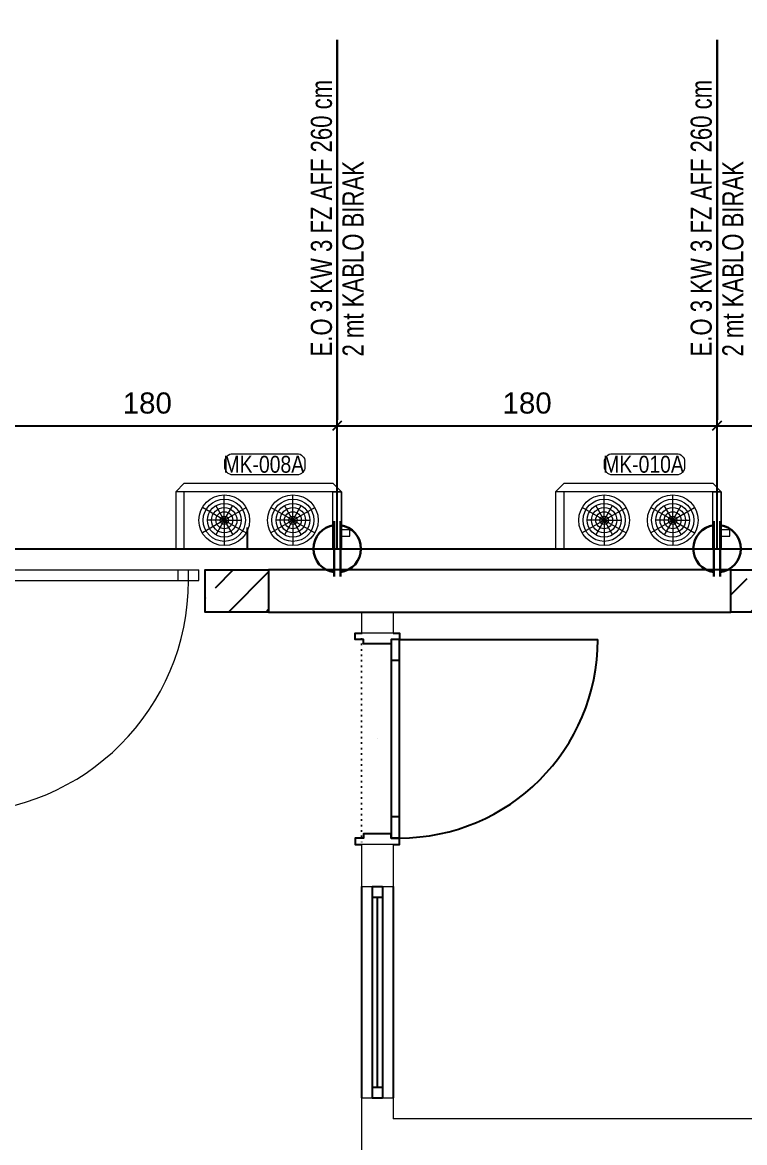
# Model space of a CAD drawing. Extents: x -5598 to 26293, y -3808 to 13850.
# Drawn here: x -1351 to -1008, y 6634 to 7164 of the extents above; entities that cross this region are included whole.
import ezdxf
from ezdxf.enums import TextEntityAlignment as Align

# ---------------------------------------------------------------- set-up
doc = ezdxf.new("R2010")
doc.units = 0
doc.header["$LTSCALE"] = 100
doc.header["$MEASUREMENT"] = 0
doc.linetypes.add('DOT', pattern=[0.25, 0, -0.25])
for name, color, linetype, lineweight in [('AD', 5, 'Continuous', 9), ('AK', 7, 'Continuous', 15), ('AP', 6, 'Continuous', 15), ('Y-DUVAR BIMS', 14, 'Continuous', 25), ('Y-DUVAR GAZBETON', 161, 'Continuous', 20)]:
    doc.layers.add(name, color=color, linetype=linetype, lineweight=lineweight)
for name, color, linetype in [('KA-PEN', 5, 'Continuous'), ('KA-PEN-3 @ 1', 5, 'Continuous'), ('KA-PEN-5', 5, 'Continuous'), ('KOLON', 7, 'Continuous'), ('OLCU DIS', 7, 'Continuous'), ('Rec-mantolamakulerengi', 230, 'Continuous'), ('TARAMA', 7, 'Continuous')]:
    doc.layers.add(name, color=color, linetype=linetype)
doc.layers.add('MAKPA ELEKTRIK', color=7, linetype='Continuous', lineweight=30, true_color=0x93039a)
doc.styles.add('MAKPA TESISAT', font='arial.ttf', dxfattribs={"height": 10})
doc.styles.add('OLC-50', font='romans.shx', dxfattribs={"width": 0.5, "height": 0.15})
doc.styles.add('olcu', font='romans.shx', dxfattribs={"width": 0.5})
doc.styles.add('POZ TEXT', font='ARIALN.TTF', dxfattribs={"height": 8})
doc.dimstyles.new('1-200', dxfattribs={"dimtxt": 40, "dimasz": 2, "dimexe": 0, "dimexo": 0, "dimgap": 10, "dimtad": 1, "dimdec": 4, "dimrnd": 0.1, "dimzin": 9, "dimdsep": 46, "dimtxsty": 'olcu', "dimblk1": 'SOL', "dimblk2": 'SAG', "dimsah": 1, "dimcen": 0, "dimse1": 1, "dimse2": 1, "dimclre": 13, "dimadec": 0, "dimazin": 0, "dimtfac": 1, "dimtdec": 4, "dimtix": 1, "dimtmove": 2, "dimatfit": 2, "dimldrblk": 'SOL', "dimfxl": 0, "dimtolj": 1, "dimarcsym": 0})
doc.dimstyles.new('MAKPA TESISAT DIM', dxfattribs={"dimscale": 0.7, "dimtxt": 12, "dimasz": 6, "dimexe": 4, "dimexo": 0, "dimgap": 8, "dimtad": 2, "dimtih": 1, "dimtoh": 1, "dimdec": 0, "dimrnd": 5, "dimzin": 0, "dimdsep": 46, "dimtxsty": 'MAKPA TESISAT', "dimblk1": 'OBLIQUE', "dimblk2": 'OBLIQUE', "dimsah": 1, "dimcen": 0, "dimdle": 3, "dimclrd": 256, "dimclre": 256, "dimclrt": 256, "dimadec": 0, "dimazin": 0, "dimtfac": 1, "dimtdec": 0, "dimtix": 1, "dimtofl": 0, "dimtmove": 2, "dimatfit": 3, "dimldrblk": 'OBLIQUE', "dimfxl": 0, "dimtvp": 7, "dimtolj": 1, "dimtzin": 0, "dimarcsym": 0})

# ---------------------------------------------------------------- blocks, each defined once
blk = doc.blocks.new('20-30 hatil')
at = {"layer": 'TARAMA'}
h = blk.add_hatch(dxfattribs=at)
h.set_pattern_fill('ANSI33', color=253, scale=100)
h.set_pattern_definition([(45, (-14230.717, 46.517), (-17.67767, 17.67767), []), (45, (-14213.04, 46.517), (-17.67767, 17.67767), [12.5, -6.25])])
h.paths.add_polyline_path([(-15, 20), (-15, 0), (15, 0), (15, 20)])
at = {"color": 0}
blk.add_lwpolyline([(-15, 20), (15, 20), (15, 0), (-15, 0), (-15, 20)], dxfattribs=at)
blk = doc.blocks.new('*U219')
at = {"color": 0, "lineweight": -2}
for p, q in [((-97, 18), (-97, 112)), ((-87, 18), (-87, 14)), ((-13, 18), (-13, 14)), ((-50, 7.5), (-50, 7.5))]:
    blk.add_line(p, q, dxfattribs=at)
at = {"color": 0, "linetype": 'DOT', "ltscale": 0.1}
blk.add_line((-100, 0), (0, 0), dxfattribs=at)
at = {"color": 0, "lineweight": -2}
for points in [[(-100, 15), (-100, 18), (-97, 18), (-97, 14), (-95, 14), (-95, 1), (-97, 1), (-97, -3), (-100, -3), (-100, 0)], [(0, 15), (0, 18), (-3, 18), (-3, 14), (-5, 14), (-5, 1), (-3, 1), (-3, -3), (0, -3), (0, 0)]]:
    blk.add_lwpolyline(points, dxfattribs=at)
blk.add_lwpolyline([(-97, 18), (-97, 14), (-3, 14), (-3, 18)], close=True, dxfattribs=at)
blk.add_arc((-97, 18), 94, 0, 90, dxfattribs=at)
at = {"style": 'OLC-50', "width": 0.5, "flags": 1}
for tag, p in [('K-NO', (-172.76, -83.82)), ('K-KANRENK', (7.69, -88.79)), ('K-BLOK', (-173.43, -120.56)), ('K-KASRENK', (8.75, -126.74)), ('K-KAT', (-174.31, -156.03)), ('K-TAMACILMA', (7.23, -165.71)), ('K-MAHALKOD', (-173.25, -193.98)), ('K-FOTOSEL', (8.17, -201.71)), ('K-MAHALAD', (-174.78, -232.95)), ('K-HERMETIK', (10.08, -236.3)), ('K-ACILISYON', (-173.83, -268.95)), ('K-HIDROLIK', (7.79, -270.16)), ('K-YANGIN', (-171.93, -303.54)), ('K-KART', (9.62, -303.83)), ('K-KANATTIP', (-174.21, -337.41)), ('K-BAND', (8.17, -345.67)), ('K-KANATMALZ', (-172.39, -371.07)), ('K-MENFEZ', (10.08, -380.26)), ('K-KASAMALZ', (-171.37, -410.06)), ('K-PBAR', (7.79, -414.12)), ('K-KASATIP', (-172.05, -446.79)), ('K-ELEKTRIKLI', (9.62, -447.79)), ('K-DUVAR', (-172.05, -485.23)), ('K-TIP', (9.62, -486.44)), ('K-REZ1', (9.62, -524.33)), ('K-REZ2', (9.62, -560.76)), ('K-REZ3', (9.62, -600.74))]:
    blk.add_attdef(tag, p, '', height=30, dxfattribs=at)
blk = doc.blocks.new('*U257')
at = {"color": 0}
for p, q in [((0, 0), (100, 0)), ((0, -5), (100, -5)), ((0, -10), (0, -5)), ((5, -10), (5, -5)), ((95, -10), (95, -5)), ((100, -10), (100, -5)), ((0, -10), (100, -10)), ((5, -7.5), (95, -7.5)), ((0, -15), (100, -15))]:
    blk.add_line(p, q, dxfattribs=at)
blk = doc.blocks.new('SOL')
at = {"color": 0}
for p, q in [((0, 30), (0, -6.96)), ((7.58, 0), (-6.97, 0))]:
    blk.add_line(p, q, dxfattribs=at)
blk.add_circle((0, 0), 3, dxfattribs=at)
blk = doc.blocks.new('SAG')
at = {"color": 0}
for p, q in [((0, -30), (0, 6.96)), ((7.58, 0), (-6.97, 0))]:
    blk.add_line(p, q, dxfattribs=at)
blk.add_circle((0, 0), 3, dxfattribs=at)
blk = doc.blocks.new('*D332')
at = {"layer": 'OLCU DIS', "color": 0, "lineweight": -2, "transparency": 16777216}
blk.add_line((21268, -935), (-2968, -935), dxfattribs=at)
at = {"layer": 'OLCU DIS', "color": 0, "lineweight": -2, "transparency": 16777216, "xscale": 2, "yscale": 2, "zscale": 2, "rotation": 180}
blk.add_blockref('SAG', (-2970, -935), dxfattribs=at)
at = {"layer": 'OLCU DIS', "color": 0, "lineweight": -2, "transparency": 16777216, "xscale": 2, "yscale": 2, "zscale": 2}
blk.add_blockref('SOL', (21270, -935), dxfattribs=at)
at = {"layer": 'OLCU DIS', "color": 0, "transparency": 16777216, "insert": (9295.64, -905), "char_height": 40, "attachment_point": 5, "style": 'olcu'}
blk.add_mtext('\\A1;24240', dxfattribs=at)
blk = doc.blocks.new('*U533')
at = {"color": 0, "linetype": 'Continuous', "lineweight": 9, "ltscale": 200}
for p, q in [((-3, 5), (-123, 5)), ((-123, 5), (-123, 0)), ((-3, 0), (-123, 0)), ((-118, 5), (-118, 0)), ((-113, 0), (-113, 5)), ((-13, 0), (-13, 5)), ((-8, 5), (-8, 0)), ((-3, 5), (-3, 0))]:
    blk.add_line(p, q, dxfattribs=at)
blk.add_lwpolyline([(-8, 5), (-8, 115)], dxfattribs=at)
blk.add_arc((-8, 5), 110, 90, 180, dxfattribs=at)
at = {"style": 'OLC-50', "width": 0.5, "flags": 1}
for tag, p in [('K-NO', (-93.69, -96.58)), ('K-KANRENK', (-48.58, -97.82)), ('K-BLOK', (-93.86, -105.76)), ('K-KASRENK', (-48.31, -107.31)), ('K-KAT', (-94.08, -114.63)), ('K-TAMACILMA', (-48.69, -117.05)), ('K-MAHALKOD', (-93.81, -124.12)), ('K-FOTOSEL', (-48.46, -126.05)), ('K-MAHALAD', (-94.19, -133.86)), ('K-HERMETIK', (-47.98, -134.7)), ('K-ACILISYON', (-93.96, -142.86)), ('K-HIDROLIK', (-48.55, -143.17)), ('K-YANGIN', (-93.48, -151.51)), ('K-KART', (-48.1, -151.58)), ('K-KANATTIP', (-94.05, -159.98)), ('K-BAND', (-48.46, -162.04)), ('K-KANATMALZ', (-93.6, -168.39)), ('K-MENFEZ', (-47.98, -170.69)), ('K-KASAMALZ', (-93.34, -178.14)), ('K-PBAR', (-48.55, -179.16)), ('K-KASATIP', (-93.51, -187.32)), ('K-ELEKTRIKLI', (-48.1, -187.57)), ('K-DUVAR', (-93.51, -196.93)), ('K-TIP', (-48.1, -197.24)), ('K-REZ1', (-48.1, -206.71)), ('K-REZ2', (-48.1, -215.81)), ('K-REZ3', (-48.1, -225.81))]:
    blk.add_attdef(tag, p, '', height=7.5, dxfattribs=at)
blk = doc.blocks.new('SOGUK ODA CIHAZ')
at = {"layer": 'AD', "ltscale": 2}
for p, q in [((27, 17.5), (27, 29.5)), ((59.5, 17.5), (59.5, 29.5)), ((27, 17.5), (16.61, 23.5)), ((27, 17.5), (23, 24.43)), ((27, 17.5), (31, 24.43)), ((27, 17.5), (37.39, 23.5)), ((59.5, 17.5), (49.11, 23.5)), ((59.5, 17.5), (55.5, 24.43)), ((59.5, 17.5), (63.5, 24.43)), ((59.5, 17.5), (69.89, 23.5)), ((27, 17.5), (16.61, 11.5)), ((27, 17.5), (19, 17.5)), ((27, 17.5), (23, 10.57)), ((27, 17.5), (35, 17.5)), ((27, 17.5), (37.39, 11.5)), ((27, 17.5), (31, 10.57)), ((27, 17.5), (27, 5.5)), ((59.5, 17.5), (49.11, 11.5)), ((59.5, 17.5), (51.5, 17.5)), ((59.5, 17.5), (55.5, 10.57)), ((59.5, 17.5), (59.5, 5.5)), ((59.5, 17.5), (67.5, 17.5)), ((59.5, 17.5), (69.89, 11.5)), ((59.5, 17.5), (63.5, 10.57))]:
    blk.add_line(p, q, dxfattribs=at)
for centre, radius in [((27, 17.5), 12), ((27, 17.5), 10), ((59.5, 17.5), 12), ((59.5, 17.5), 10), ((27, 17.5), 8), ((27, 17.5), 6), ((27, 17.5), 4), ((59.5, 17.5), 8), ((59.5, 17.5), 6), ((59.5, 17.5), 4), ((27, 17.5), 2), ((59.5, 17.5), 2)]:
    blk.add_circle(centre, radius, dxfattribs=at)
at = {"layer": 'AK', "ltscale": 2}
for points in [[(4, 4), (82.5, 4), (82.5, 31), (4, 31)], [(4, 31), (8, 31), (8, 4), (4, 4)], [(82.5, 31), (78.5, 31), (78.5, 4), (82.5, 4)], [(0, 22), (4, 22), (4, 25), (0, 25)], [(4, 4), (82.5, 4), (78.5, 0), (8, 0)]]:
    blk.add_lwpolyline(points, close=True, dxfattribs=at)
blk = doc.blocks.new('POZ_X')
at = {"layer": 'AP'}
blk.add_lwpolyline([(12.75, 10), (-17.75, 10, 0.414214), (-21.5, 6.25), (-21.5, 3.75, 0.414214), (-17.75, 0), (12.75, 0, 0.414214), (16.5, 3.75), (16.5, 6.25, 0.414214)], format="xyb", close=True, dxfattribs=at)
at = {"layer": 'AP', "style": 'POZ TEXT'}
blk.add_attdef('POZ_NO', text='', height=8, dxfattribs=at).set_placement((-3, 5), align=Align.MIDDLE_CENTER)
at = {"layer": 'AP', "style": 'POZ TEXT', "flags": 1}
blk.add_attdef('URUN_ADI', text='', height=7, dxfattribs=at).set_placement((-3, -4.34), align=Align.MIDDLE_CENTER)
blk = doc.blocks.new('ELK.KABLO')
at = {"layer": 'MAKPA ELEKTRIK'}
for p, q in [((-13.125, 1.5), (13.125, 1.5)), ((-13.125, -1.5), (13.125, -1.5))]:
    blk.add_line(p, q, dxfattribs=at)
for start, end in [(7.66226, 172.33774), (187.66226, 352.33774)]:
    blk.add_arc((0, 0), 11.25, start, end, dxfattribs=at)
blk = doc.blocks.new('_OBLIQUE')
at = {"color": 0, "linetype": 'ByBlock', "lineweight": -2}
blk.add_line((-0.5, -0.5), (0.5, 0.5), dxfattribs=at)
blk = doc.blocks.new('*D745')
at = {"layer": 'MAKPA ELEKTRIK', "lineweight": -2, "transparency": 16777216}
for p, q in [((-1383.6, 6973.24), (-1199.4, 6973.24)), ((-1381.5, 6915), (-1381.5, 6976.04)), ((-1201.5, 6915), (-1201.5, 6976.04))]:
    blk.add_line(p, q, dxfattribs=at)
at = {"layer": 'MAKPA ELEKTRIK', "lineweight": -2, "transparency": 16777216, "xscale": 4.199999999999999, "yscale": 4.199999999999999, "zscale": 4.199999999999999, "rotation": 180}
blk.add_blockref('_OBLIQUE', (-1381.5, 6973.24), dxfattribs=at)
at = {"layer": 'MAKPA ELEKTRIK', "lineweight": -2, "transparency": 16777216, "xscale": 4.199999999999999, "yscale": 4.199999999999999, "zscale": 4.199999999999999}
blk.add_blockref('_OBLIQUE', (-1201.5, 6973.24), dxfattribs=at)
at = {"layer": 'MAKPA ELEKTRIK', "transparency": 16777216, "insert": (-1291.5, 6983.95), "char_height": 10, "attachment_point": 5, "style": 'MAKPA TESISAT'}
blk.add_mtext('\\A1;180', dxfattribs=at)
blk = doc.blocks.new('*D1027')
at = {"layer": 'MAKPA ELEKTRIK', "lineweight": -2, "transparency": 16777216}
for p, q in [((-1203.6, 6973.24), (-1019.4, 6973.24)), ((-1201.5, 6915), (-1201.5, 6976.04)), ((-1021.5, 6915), (-1021.5, 6976.04))]:
    blk.add_line(p, q, dxfattribs=at)
at = {"layer": 'MAKPA ELEKTRIK', "lineweight": -2, "transparency": 16777216, "xscale": 4.199999999999999, "yscale": 4.199999999999999, "zscale": 4.199999999999999, "rotation": 180}
blk.add_blockref('_OBLIQUE', (-1201.5, 6973.24), dxfattribs=at)
at = {"layer": 'MAKPA ELEKTRIK', "lineweight": -2, "transparency": 16777216, "xscale": 4.199999999999999, "yscale": 4.199999999999999, "zscale": 4.199999999999999}
blk.add_blockref('_OBLIQUE', (-1021.5, 6973.24), dxfattribs=at)
at = {"layer": 'MAKPA ELEKTRIK', "transparency": 16777216, "insert": (-1111.5, 6983.95), "char_height": 10, "attachment_point": 5, "style": 'MAKPA TESISAT'}
blk.add_mtext('\\A1;180', dxfattribs=at)
blk = doc.blocks.new('*D1028')
at = {"layer": 'MAKPA ELEKTRIK', "lineweight": -2, "transparency": 16777216}
for p, q in [((-1023.6, 6973.24), (-929.4, 6973.24)), ((-1021.5, 6915), (-1021.5, 6976.04)), ((-931.5, 6915), (-931.5, 6976.04))]:
    blk.add_line(p, q, dxfattribs=at)
at = {"layer": 'MAKPA ELEKTRIK', "lineweight": -2, "transparency": 16777216, "xscale": 4.199999999999999, "yscale": 4.199999999999999, "zscale": 4.199999999999999, "rotation": 180}
blk.add_blockref('_OBLIQUE', (-1021.5, 6973.24), dxfattribs=at)
at = {"layer": 'MAKPA ELEKTRIK', "lineweight": -2, "transparency": 16777216, "xscale": 4.199999999999999, "yscale": 4.199999999999999, "zscale": 4.199999999999999}
blk.add_blockref('_OBLIQUE', (-931.5, 6973.24), dxfattribs=at)
at = {"layer": 'MAKPA ELEKTRIK', "transparency": 16777216, "insert": (-976.5, 6983.95), "char_height": 10, "attachment_point": 5, "style": 'MAKPA TESISAT'}
blk.add_mtext('\\A1;90', dxfattribs=at)

msp = doc.modelspace()

# ---------------------------------------------------------------- linework, layer by layer
at = {"layer": 'MAKPA ELEKTRIK'}
for p, q in [((-1201.5, 7006.04305), (-1201.5, 7156.04305)), ((-1021.5, 7006.04305), (-1021.5, 7156.04305)), ((-1201.5, 6976.04305), (-1201.5, 7006.04305)), ((-1021.5, 6976.04305), (-1021.5, 7006.04305))]:
    msp.add_line(p, q, dxfattribs=at)
at = {"layer": 'Rec-mantolamakulerengi'}
for p, q in [((-1244, 6915), (-1244, 6924.9999)), ((-1753, 6914.9999), (-1201.5, 6914.99999))]:
    msp.add_line(p, q, dxfattribs=at)
msp.add_lwpolyline([(-1264, 6914.9999), (-740, 6914.9999), (-739.99999, 6885.00004)], dxfattribs=at)
at = {"layer": 'Y-DUVAR BIMS'}
for p, q in [((-1015, 6905.00004), (-1234, 6904.99986)), ((-1234, 6884.99986), (-1015, 6885.00004))]:
    msp.add_line(p, q, dxfattribs=at)
at = {"layer": 'Y-DUVAR GAZBETON'}
for p, q in [((-1189.99999, 6885.00004), (-1189.99999, 6875.00004)), ((-1174.99999, 6885.00004), (-1174.99999, 6875.00004)), ((-1174.99999, 6875.00004), (-1189.99999, 6875.00004)), ((-1189.99999, 6775.00004), (-1189.99999, 6755.00002)), ((-1174.99999, 6775.00004), (-1189.99999, 6775.00004)), ((-1174.99999, 6775.00004), (-1174.99999, 6755.00002)), ((-1189.99999, 6755.00002), (-1174.99999, 6755.00002)), ((-1189.99999, 6655.00002), (-1189.99999, 6620.00002)), ((-1189.99999, 6655.00002), (-1174.99999, 6655.00002)), ((-1174.99999, 6655.00002), (-1174.99999, 6645.00002))]:
    msp.add_line(p, q, dxfattribs=at)
msp.add_lwpolyline([(-754.99999, 6645.00002), (-1174.99999, 6645.00002)], dxfattribs=at)

# ---------------------------------------------------------------- block references
at = {"layer": 'AK', "ltscale": 2, "rotation": 180}
for p in [(-1195.5, 6946.00003), (-1015.5, 6946.00003)]:
    msp.add_blockref('SOGUK ODA CIHAZ', p, dxfattribs=at)
at = {"layer": 'AP', "ltscale": 6}
ref = msp.add_blockref('POZ_X', (-1233.27392, 6960), dxfattribs=dict(at, xscale=-1, rotation=180))
ref.add_attrib('POZ_NO', 'MK-008A', dxfattribs={"height": 8, "style": 'POZ TEXT'}).set_placement((-1236.27392, 6955), align=Align.MIDDLE_CENTER)
ref = msp.add_blockref('POZ_X', (-1053.35379, 6960), dxfattribs=dict(at, xscale=-1, rotation=180))
ref.add_attrib('POZ_NO', 'MK-010A', dxfattribs={"height": 8, "style": 'POZ TEXT'}).set_placement((-1056.35379, 6955), align=Align.MIDDLE_CENTER)
at = {"layer": 'KA-PEN', "rotation": 269.9999999999999}
msp.add_blockref('*U257', (-1174.99999, 6755.00002), dxfattribs=at)
at = {"layer": 'KA-PEN-3 @ 1', "rotation": 270}
msp.add_blockref('*U219', (-1189.99999, 6775.00004), dxfattribs=at)
at = {"layer": 'KA-PEN-5', "rotation": 180}
msp.add_blockref('*U533', (-1390, 6905), dxfattribs=at)
at = {"layer": 'KOLON', "color": 4, "rotation": 180}
for p in [(-1249, 6904.99986), (-1000, 6905.00002)]:
    msp.add_blockref('20-30 hatil', p, dxfattribs=at)
at = {"layer": 'MAKPA ELEKTRIK', "rotation": 90}
for p in [(-1201.5, 6915.00004), (-1021.5, 6915.00004)]:
    msp.add_blockref('ELK.KABLO', p, dxfattribs=at)

# ---------------------------------------------------------------- texts
at = {"layer": 'MAKPA ELEKTRIK', "style": 'MAKPA TESISAT', "width": 0.75}
for s, p in [('E.O 3 KW 3 FZ AFF 260 cm', (-1204, 7006.04305)), ('E.O 3 KW 3 FZ AFF 260 cm', (-1024, 7006.04305)), ('2 mt KABLO BIRAK', (-1189, 7006.04305)), ('2 mt KABLO BIRAK', (-1009, 7006.04305))]:
    msp.add_text(s, height=10.00188, rotation=90, dxfattribs=at).set_placement(p)

# ---------------------------------------------------------------- dimensions: what is measured, and where the dimension line sits
at = {"layer": 'MAKPA ELEKTRIK'}
for base, p1, p2, picture, middle in [((-1201.5, 6973.24305), (-1381.5, 6915.00004), (-1201.5, 6915.00004), '*D745', (-1291.5, 6983.94878)), ((-1021.5, 6973.24305), (-1201.5, 6915.00004), (-1021.5, 6915.00004), '*D1027', (-1111.5, 6983.94878)), ((-931.5, 6973.24305), (-1021.5, 6915.00004), (-931.5, 6915.00004), '*D1028', (-976.5, 6983.94878))]:
    dim = msp.add_linear_dim(base=base, p1=p1, p2=p2, dimstyle='MAKPA TESISAT DIM', override={"dimfxl": 0}, dxfattribs=at)
    dim.commit()
    dim.dimension.update_dxf_attribs({"geometry": picture, "text_midpoint": middle})
at = {"layer": 'OLCU DIS', "color": 7}
dim = msp.add_linear_dim(base=(-2970, -935), p1=(21270, -635), p2=(-2970, 7535), dimstyle='1-200', dxfattribs=at)
dim.commit()
dim.dimension.update_dxf_attribs({"geometry": '*D332', "text_midpoint": (9295.63768, -905), "dimtype": 160})

doc.saveas('drawing.dxf')
